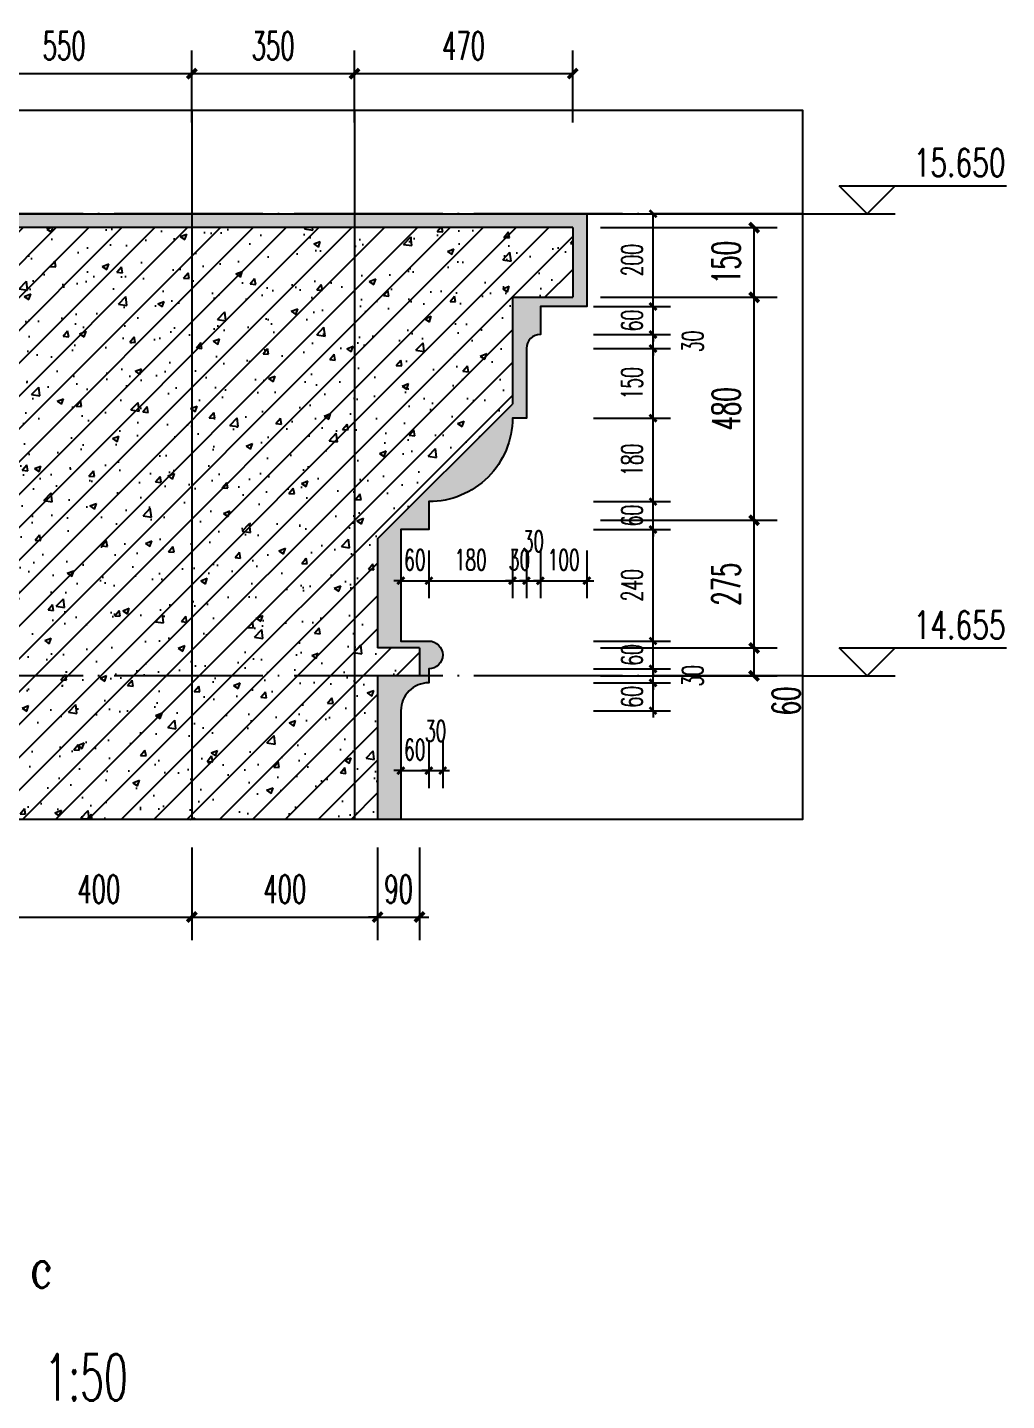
# Model space of a CAD drawing. Extents: x 0 to 125661, y -104936 to 8656.
# Drawn here: x 101265 to 103373, y -84038 to -81082 of the extents above; entities that cross this region are included whole.
import ezdxf

# ---------------------------------------------------------------- set-up
doc = ezdxf.new("R2010")
doc.units = 0
doc.header["$LTSCALE"] = 800
doc.header["$MEASUREMENT"] = 0
doc.linetypes.add('DOTE', pattern=[2.42, 2, -0.2, 0.02, -0.2])
doc.layers.get('0').update_dxf_attribs({"linetype": 'CONTINUOUS'})
doc.layers.get('Defpoints').update_dxf_attribs({"color": 1, "linetype": 'CONTINUOUS'})
for name, color, linetype in [('A-立面看线', 117, 'CONTINUOUS'), ('A-装饰构件', 197, 'CONTINUOUS'), ('DIM_ELEV', 3, 'CONTINUOUS'), ('DOTE', 28, 'CONTINUOUS'), ('PUB_DIM', 3, 'CONTINUOUS'), ('PUB_HATCH', 8, 'CONTINUOUS'), ('PUB_TEXT', 7, 'CONTINUOUS'), ('WALL', 50, 'CONTINUOUS'), ('装饰尺寸', 201, 'CONTINUOUS')]:
    doc.layers.add(name, color=color, linetype=linetype)
doc.styles.add('_TCH_DIM', font='SIMPLEX', dxfattribs={"bigfont": 'GBCBIG'})
doc.styles.add('_TCH_LABEL', font='COMPLEX', dxfattribs={"bigfont": 'GBCBIG'})
doc.styles.add('DIM_FONT', font='SIMPLEX.shx', dxfattribs={"width": 0.6})
doc.dimstyles.new('DIMN15', dxfattribs={"dimscale": 0.15, "dimtxt": 300, "dimasz": 100, "dimexe": 250, "dimexo": 300, "dimgap": 150, "dimtad": 1, "dimdec": 0, "dimzin": 0, "dimdsep": 46, "dimtxsty": 'DIM_FONT', "dimblk": 'ARCHTICK', "dimcen": 0.09, "dimclrt": 7, "dimazin": 2, "dimtfac": 1, "dimtdec": 0, "dimtix": 1, "dimtmove": 2, "dimatfit": 3, "dimfxl": 0, "dimtolj": 1, "dimtzin": 0, "dimarcsym": 0})
doc.dimstyles.new('DIMN20', dxfattribs={"dimscale": 0.2, "dimtxt": 300, "dimasz": 100, "dimexe": 250, "dimexo": 300, "dimgap": 150, "dimtad": 1, "dimdec": 0, "dimzin": 0, "dimdsep": 46, "dimtxsty": 'DIM_FONT', "dimblk": 'ARCHTICK', "dimcen": 0.09, "dimclrt": 7, "dimazin": 2, "dimtfac": 1, "dimtdec": 0, "dimtix": 1, "dimtmove": 2, "dimatfit": 3, "dimfxl": 0, "dimtolj": 1, "dimtzin": 0, "dimarcsym": 0})

# ---------------------------------------------------------------- blocks, each defined once
blk = doc.blocks.new('_ArchTick')
at = {"color": 0, "linetype": 'ByBlock', "const_width": 0.4}
blk.add_lwpolyline([(-0.5, -0.5), (0.5, 0.5)], dxfattribs=at)
blk = doc.blocks.new('*D1331')
at = {"layer": 'Defpoints', "color": 0}
for p in [(102128.9, -82571.6), (102158.9, -82571.6), (102158.9, -82681.9)]:
    blk.add_point(p, dxfattribs=at)
at = {"layer": '装饰尺寸', "color": 0, "lineweight": -2}
for p, q in [((102128.9, -82616.6), (102128.9, -82719.4)), ((102158.9, -82616.6), (102158.9, -82719.4)), ((102128.9, -82681.9), (102113.9, -82681.9)), ((102128.9, -82681.9), (102158.9, -82681.9)), ((102158.9, -82681.9), (102173.9, -82681.9))]:
    blk.add_line(p, q, dxfattribs=at)
at = {"layer": '装饰尺寸', "color": 0, "lineweight": -2, "xscale": 15, "yscale": 15, "zscale": 15}
blk.add_blockref('_ArchTick', (102128.9, -82681.9), dxfattribs=at)
at = {"layer": '装饰尺寸', "color": 0, "lineweight": -2, "xscale": 15, "yscale": 15, "zscale": 15, "rotation": 180}
blk.add_blockref('_ArchTick', (102158.9, -82681.9), dxfattribs=at)
at = {"layer": '装饰尺寸', "color": 7, "insert": (102143.9, -82596.8), "char_height": 45, "attachment_point": 5, "style": 'DIM_FONT'}
blk.add_mtext('\\A1;30', dxfattribs=at)
blk = doc.blocks.new('*D1332')
at = {"layer": 'Defpoints', "color": 0}
for p in [(102068.9, -82571.6), (102128.9, -82571.6), (102128.9, -82681.9)]:
    blk.add_point(p, dxfattribs=at)
at = {"layer": '装饰尺寸', "color": 0, "lineweight": -2}
for p, q in [((102068.9, -82616.6), (102068.9, -82719.4)), ((102128.9, -82616.6), (102128.9, -82719.4)), ((102068.9, -82681.9), (102053.9, -82681.9)), ((102068.9, -82681.9), (102128.9, -82681.9)), ((102128.9, -82681.9), (102143.9, -82681.9))]:
    blk.add_line(p, q, dxfattribs=at)
at = {"layer": '装饰尺寸', "color": 0, "lineweight": -2, "xscale": 15, "yscale": 15, "zscale": 15}
blk.add_blockref('_ArchTick', (102068.9, -82681.9), dxfattribs=at)
at = {"layer": '装饰尺寸', "color": 0, "lineweight": -2, "xscale": 15, "yscale": 15, "zscale": 15, "rotation": 180}
blk.add_blockref('_ArchTick', (102128.9, -82681.9), dxfattribs=at)
at = {"layer": '装饰尺寸', "color": 7, "insert": (102098.9, -82636.9), "char_height": 45, "attachment_point": 5, "style": 'DIM_FONT'}
blk.add_mtext('\\A1;60', dxfattribs=at)
blk = doc.blocks.new('*D1333')
at = {"layer": 'Defpoints', "color": 0}
for p in [(102369.2, -82162.8), (102469.2, -82162.8), (102469.2, -82273.1)]:
    blk.add_point(p, dxfattribs=at)
at = {"layer": '装饰尺寸', "color": 0, "lineweight": -2}
for p, q in [((102369.2, -82207.8), (102369.2, -82310.6)), ((102469.2, -82207.8), (102469.2, -82310.6)), ((102369.2, -82273.1), (102354.2, -82273.1)), ((102369.2, -82273.1), (102469.2, -82273.1)), ((102469.2, -82273.1), (102484.2, -82273.1))]:
    blk.add_line(p, q, dxfattribs=at)
at = {"layer": '装饰尺寸', "color": 0, "lineweight": -2, "xscale": 15, "yscale": 15, "zscale": 15}
blk.add_blockref('_ArchTick', (102369.2, -82273.1), dxfattribs=at)
at = {"layer": '装饰尺寸', "color": 0, "lineweight": -2, "xscale": 15, "yscale": 15, "zscale": 15, "rotation": 180}
blk.add_blockref('_ArchTick', (102469.2, -82273.1), dxfattribs=at)
at = {"layer": '装饰尺寸', "color": 7, "insert": (102419.2, -82228.1), "char_height": 45, "attachment_point": 5, "style": 'DIM_FONT'}
blk.add_mtext('\\A1;100', dxfattribs=at)
blk = doc.blocks.new('*D1334')
at = {"layer": 'Defpoints', "color": 0}
for p in [(102339.2, -82162.8), (102369.2, -82162.8), (102369.2, -82273.1)]:
    blk.add_point(p, dxfattribs=at)
at = {"layer": '装饰尺寸', "color": 0, "lineweight": -2}
for p, q in [((102339.2, -82207.8), (102339.2, -82310.6)), ((102369.2, -82207.8), (102369.2, -82310.6)), ((102339.2, -82273.1), (102324.2, -82273.1)), ((102339.2, -82273.1), (102369.2, -82273.1)), ((102369.2, -82273.1), (102384.2, -82273.1))]:
    blk.add_line(p, q, dxfattribs=at)
at = {"layer": '装饰尺寸', "color": 0, "lineweight": -2, "xscale": 15, "yscale": 15, "zscale": 15}
blk.add_blockref('_ArchTick', (102339.2, -82273.1), dxfattribs=at)
at = {"layer": '装饰尺寸', "color": 0, "lineweight": -2, "xscale": 15, "yscale": 15, "zscale": 15, "rotation": 180}
blk.add_blockref('_ArchTick', (102369.2, -82273.1), dxfattribs=at)
at = {"layer": '装饰尺寸', "color": 7, "insert": (102354.2, -82188), "char_height": 45, "attachment_point": 5, "style": 'DIM_FONT'}
blk.add_mtext('\\A1;30', dxfattribs=at)
blk = doc.blocks.new('*D1335')
at = {"layer": 'Defpoints', "color": 0}
for p in [(102309.2, -82162.8), (102339.2, -82162.8), (102339.2, -82273.1)]:
    blk.add_point(p, dxfattribs=at)
at = {"layer": '装饰尺寸', "color": 0, "lineweight": -2}
for p, q in [((102309.2, -82207.8), (102309.2, -82310.6)), ((102339.2, -82207.8), (102339.2, -82310.6)), ((102309.2, -82273.1), (102294.2, -82273.1)), ((102309.2, -82273.1), (102339.2, -82273.1)), ((102339.2, -82273.1), (102354.2, -82273.1))]:
    blk.add_line(p, q, dxfattribs=at)
at = {"layer": '装饰尺寸', "color": 0, "lineweight": -2, "xscale": 15, "yscale": 15, "zscale": 15}
blk.add_blockref('_ArchTick', (102309.2, -82273.1), dxfattribs=at)
at = {"layer": '装饰尺寸', "color": 0, "lineweight": -2, "xscale": 15, "yscale": 15, "zscale": 15, "rotation": 180}
blk.add_blockref('_ArchTick', (102339.2, -82273.1), dxfattribs=at)
at = {"layer": '装饰尺寸', "color": 7, "insert": (102324.2, -82228.1), "char_height": 45, "attachment_point": 5, "style": 'DIM_FONT'}
blk.add_mtext('\\A1;30', dxfattribs=at)
blk = doc.blocks.new('*D1336')
at = {"layer": 'Defpoints', "color": 0}
for p in [(102129.2, -82162.8), (102309.2, -82162.8), (102309.2, -82273.1)]:
    blk.add_point(p, dxfattribs=at)
at = {"layer": '装饰尺寸', "color": 0, "lineweight": -2}
for p, q in [((102129.2, -82207.8), (102129.2, -82310.6)), ((102309.2, -82207.8), (102309.2, -82310.6)), ((102129.2, -82273.1), (102309.2, -82273.1))]:
    blk.add_line(p, q, dxfattribs=at)
at = {"layer": '装饰尺寸', "color": 0, "lineweight": -2, "xscale": 15, "yscale": 15, "zscale": 15, "rotation": 180}
blk.add_blockref('_ArchTick', (102129.2, -82273.1), dxfattribs=at)
at = {"layer": '装饰尺寸', "color": 0, "lineweight": -2, "xscale": 15, "yscale": 15, "zscale": 15}
blk.add_blockref('_ArchTick', (102309.2, -82273.1), dxfattribs=at)
at = {"layer": '装饰尺寸', "color": 7, "insert": (102219.2, -82228.1), "char_height": 45, "attachment_point": 5, "style": 'DIM_FONT'}
blk.add_mtext('\\A1;180', dxfattribs=at)
blk = doc.blocks.new('*D1337')
at = {"layer": 'Defpoints', "color": 0}
for p in [(102068.9, -82162.8), (102129.2, -82162.8), (102129.2, -82273.1)]:
    blk.add_point(p, dxfattribs=at)
at = {"layer": '装饰尺寸', "color": 0, "lineweight": -2}
for p, q in [((102068.9, -82207.8), (102068.9, -82310.6)), ((102129.2, -82207.8), (102129.2, -82310.6)), ((102068.9, -82273.1), (102053.9, -82273.1)), ((102068.9, -82273.1), (102129.2, -82273.1)), ((102129.2, -82273.1), (102144.2, -82273.1))]:
    blk.add_line(p, q, dxfattribs=at)
at = {"layer": '装饰尺寸', "color": 0, "lineweight": -2, "xscale": 15, "yscale": 15, "zscale": 15}
blk.add_blockref('_ArchTick', (102068.9, -82273.1), dxfattribs=at)
at = {"layer": '装饰尺寸', "color": 0, "lineweight": -2, "xscale": 15, "yscale": 15, "zscale": 15, "rotation": 180}
blk.add_blockref('_ArchTick', (102129.2, -82273.1), dxfattribs=at)
at = {"layer": '装饰尺寸', "color": 7, "insert": (102099.1, -82228.1), "char_height": 45, "attachment_point": 5, "style": 'DIM_FONT'}
blk.add_mtext('\\A1;60', dxfattribs=at)
blk = doc.blocks.new('*D1338')
at = {"layer": 'Defpoints', "color": 0}
for p in [(102438.9, -81482.8), (102611.7, -81482.8), (102438.9, -81682.8)]:
    blk.add_point(p, dxfattribs=at)
at = {"layer": '装饰尺寸', "color": 0, "lineweight": -2}
for p, q in [((102483.9, -81482.8), (102649.2, -81482.8)), ((102611.7, -81682.8), (102611.7, -81482.8)), ((102483.9, -81682.8), (102649.2, -81682.8))]:
    blk.add_line(p, q, dxfattribs=at)
at = {"layer": '装饰尺寸', "color": 0, "lineweight": -2, "xscale": 15, "yscale": 15, "zscale": 15}
for p, rotation in [((102611.7, -81482.8), 90), ((102611.7, -81682.8), 270)]:
    blk.add_blockref('_ArchTick', p, dxfattribs=dict(at, rotation=rotation))
at = {"layer": '装饰尺寸', "color": 7, "insert": (102566.7, -81582.8), "char_height": 45, "attachment_point": 5, "rotation": 90, "style": 'DIM_FONT'}
blk.add_mtext('\\A1;200', dxfattribs=at)
blk = doc.blocks.new('*D1339')
at = {"layer": 'Defpoints', "color": 0}
for p in [(102438.9, -81682.8), (102611.7, -81682.8), (102438.9, -81742.8)]:
    blk.add_point(p, dxfattribs=at)
at = {"layer": '装饰尺寸', "color": 0, "lineweight": -2}
for p, q in [((102483.9, -81682.8), (102649.2, -81682.8)), ((102611.7, -81682.8), (102611.7, -81667.8)), ((102611.7, -81742.8), (102611.7, -81682.8)), ((102483.9, -81742.8), (102649.2, -81742.8)), ((102611.7, -81742.8), (102611.7, -81757.8))]:
    blk.add_line(p, q, dxfattribs=at)
at = {"layer": '装饰尺寸', "color": 0, "lineweight": -2, "xscale": 15, "yscale": 15, "zscale": 15}
for p, rotation in [((102611.7, -81682.8), 270), ((102611.7, -81742.8), 90)]:
    blk.add_blockref('_ArchTick', p, dxfattribs=dict(at, rotation=rotation))
at = {"layer": '装饰尺寸', "color": 7, "insert": (102566.7, -81712.8), "char_height": 45, "attachment_point": 5, "rotation": 90, "style": 'DIM_FONT'}
blk.add_mtext('\\A1;60', dxfattribs=at)
blk = doc.blocks.new('*D1340')
at = {"layer": 'Defpoints', "color": 0}
for p in [(102438.9, -81742.8), (102611.7, -81742.8), (102438.9, -81772.8)]:
    blk.add_point(p, dxfattribs=at)
at = {"layer": '装饰尺寸', "color": 0, "lineweight": -2}
for p, q in [((102611.7, -81742.8), (102611.7, -81727.8)), ((102483.9, -81742.8), (102649.2, -81742.8)), ((102611.7, -81772.8), (102611.7, -81742.8)), ((102483.9, -81772.8), (102649.2, -81772.8)), ((102611.7, -81772.8), (102611.7, -81787.8))]:
    blk.add_line(p, q, dxfattribs=at)
at = {"layer": '装饰尺寸', "color": 0, "lineweight": -2, "xscale": 15, "yscale": 15, "zscale": 15}
for p, rotation in [((102611.7, -81742.8), 270), ((102611.7, -81772.8), 90)]:
    blk.add_blockref('_ArchTick', p, dxfattribs=dict(at, rotation=rotation))
at = {"layer": '装饰尺寸', "color": 7, "insert": (102696.9, -81757.8), "char_height": 45, "attachment_point": 5, "rotation": 90, "style": 'DIM_FONT'}
blk.add_mtext('\\A1;30', dxfattribs=at)
blk = doc.blocks.new('*D1341')
at = {"layer": 'Defpoints', "color": 0}
for p in [(102438.9, -81772.8), (102611.7, -81772.8), (102438.9, -81922.8)]:
    blk.add_point(p, dxfattribs=at)
at = {"layer": '装饰尺寸', "color": 0, "lineweight": -2}
for p, q in [((102483.9, -81772.8), (102649.2, -81772.8)), ((102611.7, -81922.8), (102611.7, -81772.8)), ((102483.9, -81922.8), (102649.2, -81922.8))]:
    blk.add_line(p, q, dxfattribs=at)
at = {"layer": '装饰尺寸', "color": 0, "lineweight": -2, "xscale": 15, "yscale": 15, "zscale": 15}
for p, rotation in [((102611.7, -81772.8), 90), ((102611.7, -81922.8), 270)]:
    blk.add_blockref('_ArchTick', p, dxfattribs=dict(at, rotation=rotation))
at = {"layer": '装饰尺寸', "color": 7, "insert": (102566.7, -81847.8), "char_height": 45, "attachment_point": 5, "rotation": 90, "style": 'DIM_FONT'}
blk.add_mtext('\\A1;150', dxfattribs=at)
blk = doc.blocks.new('*D1342')
at = {"layer": 'Defpoints', "color": 0}
for p in [(102438.9, -81922.8), (102611.7, -81922.8), (102438.9, -82102.8)]:
    blk.add_point(p, dxfattribs=at)
at = {"layer": '装饰尺寸', "color": 0, "lineweight": -2}
for p, q in [((102483.9, -81922.8), (102649.2, -81922.8)), ((102611.7, -82102.8), (102611.7, -81922.8)), ((102483.9, -82102.8), (102649.2, -82102.8))]:
    blk.add_line(p, q, dxfattribs=at)
at = {"layer": '装饰尺寸', "color": 0, "lineweight": -2, "xscale": 15, "yscale": 15, "zscale": 15}
for p, rotation in [((102611.7, -81922.8), 90), ((102611.7, -82102.8), 270)]:
    blk.add_blockref('_ArchTick', p, dxfattribs=dict(at, rotation=rotation))
at = {"layer": '装饰尺寸', "color": 7, "insert": (102566.7, -82012.8), "char_height": 45, "attachment_point": 5, "rotation": 90, "style": 'DIM_FONT'}
blk.add_mtext('\\A1;180', dxfattribs=at)
blk = doc.blocks.new('*D1343')
at = {"layer": 'Defpoints', "color": 0}
for p in [(102438.9, -82102.8), (102611.7, -82102.8), (102438.9, -82162.8)]:
    blk.add_point(p, dxfattribs=at)
at = {"layer": '装饰尺寸', "color": 0, "lineweight": -2}
for p, q in [((102611.7, -82102.8), (102611.7, -82087.8)), ((102483.9, -82102.8), (102649.2, -82102.8)), ((102611.7, -82162.8), (102611.7, -82102.8)), ((102483.9, -82162.8), (102649.2, -82162.8)), ((102611.7, -82162.8), (102611.7, -82177.8))]:
    blk.add_line(p, q, dxfattribs=at)
at = {"layer": '装饰尺寸', "color": 0, "lineweight": -2, "xscale": 15, "yscale": 15, "zscale": 15}
for p, rotation in [((102611.7, -82102.8), 270), ((102611.7, -82162.8), 90)]:
    blk.add_blockref('_ArchTick', p, dxfattribs=dict(at, rotation=rotation))
at = {"layer": '装饰尺寸', "color": 7, "insert": (102566.7, -82132.8), "char_height": 45, "attachment_point": 5, "rotation": 90, "style": 'DIM_FONT'}
blk.add_mtext('\\A1;60', dxfattribs=at)
blk = doc.blocks.new('*D1344')
at = {"layer": 'Defpoints', "color": 0}
for p in [(102438.9, -82162.8), (102611.7, -82162.8), (102438.9, -82402.8)]:
    blk.add_point(p, dxfattribs=at)
at = {"layer": '装饰尺寸', "color": 0, "lineweight": -2}
for p, q in [((102483.9, -82162.8), (102649.2, -82162.8)), ((102611.7, -82402.8), (102611.7, -82162.8)), ((102483.9, -82402.8), (102649.2, -82402.8))]:
    blk.add_line(p, q, dxfattribs=at)
at = {"layer": '装饰尺寸', "color": 0, "lineweight": -2, "xscale": 15, "yscale": 15, "zscale": 15}
for p, rotation in [((102611.7, -82162.8), 90), ((102611.7, -82402.8), 270)]:
    blk.add_blockref('_ArchTick', p, dxfattribs=dict(at, rotation=rotation))
at = {"layer": '装饰尺寸', "color": 7, "insert": (102566.7, -82282.8), "char_height": 45, "attachment_point": 5, "rotation": 90, "style": 'DIM_FONT'}
blk.add_mtext('\\A1;240', dxfattribs=at)
blk = doc.blocks.new('*D1345')
at = {"layer": 'Defpoints', "color": 0}
for p in [(102438.9, -82402.8), (102611.7, -82402.8), (102438.9, -82462.8)]:
    blk.add_point(p, dxfattribs=at)
at = {"layer": '装饰尺寸', "color": 0, "lineweight": -2}
for p, q in [((102611.7, -82402.8), (102611.7, -82387.8)), ((102483.9, -82402.8), (102649.2, -82402.8)), ((102611.7, -82462.8), (102611.7, -82402.8)), ((102483.9, -82462.8), (102649.2, -82462.8)), ((102611.7, -82462.8), (102611.7, -82477.8))]:
    blk.add_line(p, q, dxfattribs=at)
at = {"layer": '装饰尺寸', "color": 0, "lineweight": -2, "xscale": 15, "yscale": 15, "zscale": 15}
for p, rotation in [((102611.7, -82402.8), 270), ((102611.7, -82462.8), 90)]:
    blk.add_blockref('_ArchTick', p, dxfattribs=dict(at, rotation=rotation))
at = {"layer": '装饰尺寸', "color": 7, "insert": (102566.7, -82432.8), "char_height": 45, "attachment_point": 5, "rotation": 90, "style": 'DIM_FONT'}
blk.add_mtext('\\A1;60', dxfattribs=at)
blk = doc.blocks.new('*D1346')
at = {"layer": 'Defpoints', "color": 0}
for p in [(102438.9, -82462.8), (102611.7, -82462.8), (102438.9, -82492.8)]:
    blk.add_point(p, dxfattribs=at)
at = {"layer": '装饰尺寸', "color": 0, "lineweight": -2}
for p, q in [((102611.7, -82462.8), (102611.7, -82447.8)), ((102483.9, -82462.8), (102649.2, -82462.8)), ((102611.7, -82492.8), (102611.7, -82462.8)), ((102483.9, -82492.8), (102649.2, -82492.8)), ((102611.7, -82492.8), (102611.7, -82507.8))]:
    blk.add_line(p, q, dxfattribs=at)
at = {"layer": '装饰尺寸', "color": 0, "lineweight": -2, "xscale": 15, "yscale": 15, "zscale": 15}
for p, rotation in [((102611.7, -82462.8), 270), ((102611.7, -82492.8), 90)]:
    blk.add_blockref('_ArchTick', p, dxfattribs=dict(at, rotation=rotation))
at = {"layer": '装饰尺寸', "color": 7, "insert": (102696.9, -82477.8), "char_height": 45, "attachment_point": 5, "rotation": 90, "style": 'DIM_FONT'}
blk.add_mtext('\\A1;30', dxfattribs=at)
blk = doc.blocks.new('*D1347')
at = {"layer": 'Defpoints', "color": 0}
for p in [(102438.9, -82492.8), (102611.7, -82492.8), (102438.9, -82552.8)]:
    blk.add_point(p, dxfattribs=at)
at = {"layer": '装饰尺寸', "color": 0, "lineweight": -2}
for p, q in [((102611.7, -82492.8), (102611.7, -82477.8)), ((102483.9, -82492.8), (102649.2, -82492.8)), ((102611.7, -82552.8), (102611.7, -82492.8)), ((102483.9, -82552.8), (102649.2, -82552.8)), ((102611.7, -82552.8), (102611.7, -82567.8))]:
    blk.add_line(p, q, dxfattribs=at)
at = {"layer": '装饰尺寸', "color": 0, "lineweight": -2, "xscale": 15, "yscale": 15, "zscale": 15}
for p, rotation in [((102611.7, -82492.8), 270), ((102611.7, -82552.8), 90)]:
    blk.add_blockref('_ArchTick', p, dxfattribs=dict(at, rotation=rotation))
at = {"layer": '装饰尺寸', "color": 7, "insert": (102566.7, -82522.8), "char_height": 45, "attachment_point": 5, "rotation": 90, "style": 'DIM_FONT'}
blk.add_mtext('\\A1;60', dxfattribs=at)
blk = doc.blocks.new('*D1348')
at = {"layer": 'Defpoints', "color": 0}
for p in [(102438.9, -81512.8), (102829.3, -81512.8), (102438.9, -81662.8)]:
    blk.add_point(p, dxfattribs=at)
at = {"layer": 'PUB_DIM', "color": 0, "lineweight": -2}
for p, q in [((102498.9, -81512.8), (102879.3, -81512.8)), ((102829.3, -81662.8), (102829.3, -81512.8)), ((102498.9, -81662.8), (102879.3, -81662.8))]:
    blk.add_line(p, q, dxfattribs=at)
at = {"layer": 'PUB_DIM', "color": 0, "lineweight": -2, "xscale": 20, "yscale": 20, "zscale": 20}
for p, rotation in [((102829.3, -81512.8), 90), ((102829.3, -81662.8), 270)]:
    blk.add_blockref('_ArchTick', p, dxfattribs=dict(at, rotation=rotation))
at = {"layer": 'PUB_DIM', "color": 7, "insert": (102769.3, -81587.8), "char_height": 60, "attachment_point": 5, "rotation": 90, "style": 'DIM_FONT'}
blk.add_mtext('\\A1;150', dxfattribs=at)
blk = doc.blocks.new('*D1349')
at = {"layer": 'Defpoints', "color": 0}
for p in [(102438.9, -81662.8), (102829.3, -81662.8), (102438.9, -82142.8)]:
    blk.add_point(p, dxfattribs=at)
at = {"layer": 'PUB_DIM', "color": 0, "lineweight": -2}
for p, q in [((102498.9, -81662.8), (102879.3, -81662.8)), ((102829.3, -82142.8), (102829.3, -81662.8)), ((102498.9, -82142.8), (102879.3, -82142.8))]:
    blk.add_line(p, q, dxfattribs=at)
at = {"layer": 'PUB_DIM', "color": 0, "lineweight": -2, "xscale": 20, "yscale": 20, "zscale": 20}
for p, rotation in [((102829.3, -81662.8), 90), ((102829.3, -82142.8), 270)]:
    blk.add_blockref('_ArchTick', p, dxfattribs=dict(at, rotation=rotation))
at = {"layer": 'PUB_DIM', "color": 7, "insert": (102769.3, -81902.8), "char_height": 60, "attachment_point": 5, "rotation": 90, "style": 'DIM_FONT'}
blk.add_mtext('\\A1;480', dxfattribs=at)
blk = doc.blocks.new('*D1350')
at = {"layer": 'Defpoints', "color": 0}
for p in [(102438.9, -82142.8), (102829.3, -82142.8), (102438.9, -82417.8)]:
    blk.add_point(p, dxfattribs=at)
at = {"layer": 'PUB_DIM', "color": 0, "lineweight": -2}
for p, q in [((102498.9, -82142.8), (102879.3, -82142.8)), ((102829.3, -82417.8), (102829.3, -82142.8)), ((102498.9, -82417.8), (102879.3, -82417.8))]:
    blk.add_line(p, q, dxfattribs=at)
at = {"layer": 'PUB_DIM', "color": 0, "lineweight": -2, "xscale": 20, "yscale": 20, "zscale": 20}
for p, rotation in [((102829.3, -82142.8), 90), ((102829.3, -82417.8), 270)]:
    blk.add_blockref('_ArchTick', p, dxfattribs=dict(at, rotation=rotation))
at = {"layer": 'PUB_DIM', "color": 7, "insert": (102769.3, -82280.3), "char_height": 60, "attachment_point": 5, "rotation": 90, "style": 'DIM_FONT'}
blk.add_mtext('\\A1;275', dxfattribs=at)
blk = doc.blocks.new('*D1351')
at = {"layer": 'Defpoints', "color": 0}
for p in [(102438.9, -82417.8), (102829.3, -82417.8), (102438.9, -82477.8)]:
    blk.add_point(p, dxfattribs=at)
at = {"layer": 'PUB_DIM', "color": 0, "lineweight": -2}
for p, q in [((102498.9, -82417.8), (102879.3, -82417.8)), ((102829.3, -82477.8), (102829.3, -82417.8)), ((102498.9, -82477.8), (102879.3, -82477.8))]:
    blk.add_line(p, q, dxfattribs=at)
at = {"layer": 'PUB_DIM', "color": 0, "lineweight": -2, "xscale": 20, "yscale": 20, "zscale": 20}
for p, rotation in [((102829.3, -82417.8), 90), ((102829.3, -82477.8), 270)]:
    blk.add_blockref('_ArchTick', p, dxfattribs=dict(at, rotation=rotation))
at = {"layer": 'PUB_DIM', "color": 7, "insert": (102898.3, -82531.8), "char_height": 60, "attachment_point": 5, "rotation": 90, "style": 'DIM_FONT'}
blk.add_mtext('\\A1;60', dxfattribs=at)
blk = doc.blocks.new('*D1357')
at = {"layer": 'Defpoints', "color": 0}
for p in [(101218.9, -82787.2), (101618.9, -82787.2), (101618.9, -82997.1)]:
    blk.add_point(p, dxfattribs=at)
at = {"layer": 'PUB_DIM', "color": 0, "lineweight": -2}
for p, q in [((101218.9, -82847.2), (101218.9, -83047.1)), ((101618.9, -82847.2), (101618.9, -83047.1)), ((101218.9, -82997.1), (101618.9, -82997.1))]:
    blk.add_line(p, q, dxfattribs=at)
at = {"layer": 'PUB_DIM', "color": 0, "lineweight": -2, "xscale": 20, "yscale": 20, "zscale": 20, "rotation": 180}
blk.add_blockref('_ArchTick', (101218.9, -82997.1), dxfattribs=at)
at = {"layer": 'PUB_DIM', "color": 0, "lineweight": -2, "xscale": 20, "yscale": 20, "zscale": 20}
blk.add_blockref('_ArchTick', (101618.9, -82997.1), dxfattribs=at)
at = {"layer": 'PUB_DIM', "color": 7, "insert": (101418.9, -82937.1), "char_height": 60, "attachment_point": 5, "style": 'DIM_FONT'}
blk.add_mtext('\\A1;400', dxfattribs=at)
blk = doc.blocks.new('*D1358')
at = {"layer": 'Defpoints', "color": 0}
for p in [(101618.9, -82787.2), (102018.9, -82787.2), (102018.9, -82997.1)]:
    blk.add_point(p, dxfattribs=at)
at = {"layer": 'PUB_DIM', "color": 0, "lineweight": -2}
for p, q in [((101618.9, -82847.2), (101618.9, -83047.1)), ((102018.9, -82847.2), (102018.9, -83047.1)), ((101618.9, -82997.1), (102018.9, -82997.1))]:
    blk.add_line(p, q, dxfattribs=at)
at = {"layer": 'PUB_DIM', "color": 0, "lineweight": -2, "xscale": 20, "yscale": 20, "zscale": 20, "rotation": 180}
blk.add_blockref('_ArchTick', (101618.9, -82997.1), dxfattribs=at)
at = {"layer": 'PUB_DIM', "color": 0, "lineweight": -2, "xscale": 20, "yscale": 20, "zscale": 20}
blk.add_blockref('_ArchTick', (102018.9, -82997.1), dxfattribs=at)
at = {"layer": 'PUB_DIM', "color": 7, "insert": (101818.9, -82937.1), "char_height": 60, "attachment_point": 5, "style": 'DIM_FONT'}
blk.add_mtext('\\A1;400', dxfattribs=at)
blk = doc.blocks.new('*D1359')
at = {"layer": 'Defpoints', "color": 0}
for p in [(102018.9, -82787.2), (102108.9, -82787.2), (102108.9, -82997.1)]:
    blk.add_point(p, dxfattribs=at)
at = {"layer": 'PUB_DIM', "color": 0, "lineweight": -2}
for p, q in [((102018.9, -82847.2), (102018.9, -83047.1)), ((102108.9, -82847.2), (102108.9, -83047.1)), ((102018.9, -82997.1), (101998.9, -82997.1)), ((102018.9, -82997.1), (102108.9, -82997.1)), ((102108.9, -82997.1), (102128.9, -82997.1))]:
    blk.add_line(p, q, dxfattribs=at)
at = {"layer": 'PUB_DIM', "color": 0, "lineweight": -2, "xscale": 20, "yscale": 20, "zscale": 20}
blk.add_blockref('_ArchTick', (102018.9, -82997.1), dxfattribs=at)
at = {"layer": 'PUB_DIM', "color": 0, "lineweight": -2, "xscale": 20, "yscale": 20, "zscale": 20, "rotation": 180}
blk.add_blockref('_ArchTick', (102108.9, -82997.1), dxfattribs=at)
at = {"layer": 'PUB_DIM', "color": 7, "insert": (102063.9, -82937.1), "char_height": 60, "attachment_point": 5, "style": 'DIM_FONT'}
blk.add_mtext('\\A1;90', dxfattribs=at)
blk = doc.blocks.new('*D1363')
at = {"layer": 'Defpoints', "color": 0}
for p in [(101618.9, -81181.2), (101068.9, -81346.2), (101618.9, -81346.2)]:
    blk.add_point(p, dxfattribs=at)
at = {"layer": 'PUB_DIM', "color": 0, "lineweight": -2}
for p, q in [((101068.9, -81286.2), (101068.9, -81131.2)), ((101618.9, -81286.2), (101618.9, -81131.2)), ((101068.9, -81181.2), (101618.9, -81181.2))]:
    blk.add_line(p, q, dxfattribs=at)
at = {"layer": 'PUB_DIM', "color": 0, "lineweight": -2, "xscale": 20, "yscale": 20, "zscale": 20, "rotation": 180}
blk.add_blockref('_ArchTick', (101068.9, -81181.2), dxfattribs=at)
at = {"layer": 'PUB_DIM', "color": 0, "lineweight": -2, "xscale": 20, "yscale": 20, "zscale": 20}
blk.add_blockref('_ArchTick', (101618.9, -81181.2), dxfattribs=at)
at = {"layer": 'PUB_DIM', "color": 7, "insert": (101343.9, -81121.2), "char_height": 60, "attachment_point": 5, "style": 'DIM_FONT'}
blk.add_mtext('\\A1;550', dxfattribs=at)
blk = doc.blocks.new('*D1364')
at = {"layer": 'Defpoints', "color": 0}
for p in [(101968.9, -81181.2), (101618.9, -81346.2), (101968.9, -81346.2)]:
    blk.add_point(p, dxfattribs=at)
at = {"layer": 'PUB_DIM', "color": 0, "lineweight": -2}
for p, q in [((101618.9, -81286.2), (101618.9, -81131.2)), ((101968.9, -81286.2), (101968.9, -81131.2)), ((101618.9, -81181.2), (101968.9, -81181.2))]:
    blk.add_line(p, q, dxfattribs=at)
at = {"layer": 'PUB_DIM', "color": 0, "lineweight": -2, "xscale": 20, "yscale": 20, "zscale": 20, "rotation": 180}
blk.add_blockref('_ArchTick', (101618.9, -81181.2), dxfattribs=at)
at = {"layer": 'PUB_DIM', "color": 0, "lineweight": -2, "xscale": 20, "yscale": 20, "zscale": 20}
blk.add_blockref('_ArchTick', (101968.9, -81181.2), dxfattribs=at)
at = {"layer": 'PUB_DIM', "color": 7, "insert": (101793.9, -81121.2), "char_height": 60, "attachment_point": 5, "style": 'DIM_FONT'}
blk.add_mtext('\\A1;350', dxfattribs=at)
blk = doc.blocks.new('*D1365')
at = {"layer": 'Defpoints', "color": 0}
for p in [(102438.9, -81181.2), (101968.9, -81346.2), (102438.9, -81346.2)]:
    blk.add_point(p, dxfattribs=at)
at = {"layer": 'PUB_DIM', "color": 0, "lineweight": -2}
for p, q in [((101968.9, -81286.2), (101968.9, -81131.2)), ((102438.9, -81286.2), (102438.9, -81131.2)), ((101968.9, -81181.2), (102438.9, -81181.2))]:
    blk.add_line(p, q, dxfattribs=at)
at = {"layer": 'PUB_DIM', "color": 0, "lineweight": -2, "xscale": 20, "yscale": 20, "zscale": 20, "rotation": 180}
blk.add_blockref('_ArchTick', (101968.9, -81181.2), dxfattribs=at)
at = {"layer": 'PUB_DIM', "color": 0, "lineweight": -2, "xscale": 20, "yscale": 20, "zscale": 20}
blk.add_blockref('_ArchTick', (102438.9, -81181.2), dxfattribs=at)
at = {"layer": 'PUB_DIM', "color": 7, "insert": (102203.9, -81121.2), "char_height": 60, "attachment_point": 5, "style": 'DIM_FONT'}
blk.add_mtext('\\A1;470', dxfattribs=at)

msp = doc.modelspace()

# ---------------------------------------------------------------- hatches: boundary and pattern name
at = {"layer": 'PUB_HATCH'}
h = msp.add_hatch(dxfattribs=at)
h.set_pattern_fill('HEX', color=256, scale=10, style=0)
h.set_pattern_definition([(0, (99668.55, -82787.16), (0, 16.49778), [9.525, -19.05]), (120, (99668.55, -82787.16), (-14.2875, -8.24889), [9.525, -19.05]), (60, (99678.076, -82787.16), (-14.2875, 8.24889), [9.525, -19.05])])
h.paths.add_polyline_path([(102109.2, -82092.8), (102059.2, -82142.8), (102109.2, -82142.8)], flags=17)
h.paths.add_polyline_path([(101128.6, -82092.8), (101128.6, -82142.8), (101178.6, -82142.8)], flags=16)
edge = h.paths.add_edge_path()
edge.add_line((101068.9, -82033.1), (101068.9, -82098.4))
edge.add_arc((101108.6, -81922.8), 180, 257.2728, 270)
edge.add_line((101108.6, -82102.8), (101108.6, -82162.8))
edge.add_line((101108.6, -82162.8), (101168.9, -82162.8))
edge.add_line((101168.9, -82162.8), (101168.9, -82402.8))
edge.add_line((101168.9, -82402.8), (101108.9, -82402.8))
edge.add_arc((101108.9, -82432.8), 30, 90, 270)
edge.add_line((101108.9, -82462.8), (101108.9, -82492.8))
edge.add_arc((101108.9, -82552.8), 60, 0, 90, ccw=False)
edge.add_line((101168.9, -82552.8), (101168.9, -82787.2))
edge.add_line((101168.9, -82787.2), (101218.9, -82787.2))
edge.add_line((101218.9, -82787.2), (101218.9, -82477.8))
edge.add_line((101218.9, -82477.8), (101128.9, -82477.8))
edge.add_line((101128.9, -82477.8), (101128.9, -82417.8))
edge.add_line((101128.9, -82417.8), (101218.9, -82417.8))
edge.add_line((101218.9, -82417.8), (101218.9, -82183.1))
edge.add_line((101218.9, -82183.1), (101178.6, -82142.8))
edge.add_line((101178.6, -82142.8), (101128.6, -82142.8))
edge.add_line((101128.6, -82142.8), (101128.6, -82092.8))
edge.add_line((101128.6, -82092.8), (101068.9, -82033.1))
edge = h.paths.add_edge_path()
edge.add_line((101068.9, -81482.8), (101068.9, -81512.8))
edge.add_line((101068.9, -81512.8), (102438.9, -81512.8))
edge.add_line((102438.9, -81512.8), (102438.9, -81662.8))
edge.add_line((102438.9, -81662.8), (102309.2, -81662.8))
edge.add_line((102309.2, -81662.8), (102309.2, -81892.8))
edge.add_line((102309.2, -81892.8), (102109.2, -82092.8))
edge.add_line((102109.2, -82092.8), (102109.2, -82142.8))
edge.add_line((102109.2, -82142.8), (102059.2, -82142.8))
edge.add_line((102059.2, -82142.8), (102018.9, -82183.1))
edge.add_line((102018.9, -82183.1), (102018.9, -82417.8))
edge.add_line((102018.9, -82417.8), (102108.9, -82417.8))
edge.add_line((102108.9, -82417.8), (102108.9, -82477.8))
edge.add_line((102108.9, -82477.8), (102018.9, -82477.8))
edge.add_line((102018.9, -82477.8), (102018.9, -82787.2))
edge.add_line((102018.9, -82787.2), (102068.9, -82787.2))
edge.add_line((102068.9, -82787.2), (102068.9, -82552.8))
edge.add_arc((102128.9, -82552.8), 60, 90, 180, ccw=False)
edge.add_line((102128.9, -82492.8), (102128.9, -82462.8))
edge.add_arc((102128.9, -82432.8), 30, 270, 450)
edge.add_line((102128.9, -82402.8), (102068.9, -82402.8))
edge.add_line((102068.9, -82402.8), (102068.9, -82162.8))
edge.add_line((102068.9, -82162.8), (102129.2, -82162.8))
edge.add_line((102129.2, -82162.8), (102129.2, -82102.8))
edge.add_arc((102129.2, -81922.8), 180, 270, 360)
edge.add_line((102309.2, -81922.8), (102339.2, -81922.8))
edge.add_line((102339.2, -81922.8), (102339.2, -81772.8))
edge.add_arc((102369.2, -81772.8), 30, 89.9997, 180, ccw=False)
edge.add_line((102369.2, -81742.8), (102369.2, -81682.8))
edge.add_line((102369.2, -81682.8), (102469.2, -81682.8))
edge.add_line((102469.2, -81682.8), (102469.2, -81482.8))
edge.add_line((102469.2, -81482.8), (101068.9, -81482.8))
h = msp.add_hatch(dxfattribs=at)
h.set_pattern_fill('钢筋混凝土', color=256, scale=20, style=0)
h.set_pattern_definition([(45, (99698.895, -82787.16), (-35.3553, 35.3553), []), (50, (99698.9, -82787.16), (143.452, -12.5504), [15, -165]), (355, (99698.9, -82787.16), (-27.75, 150.4384), [12, -132]), (100.4514, (99710.85, -82788.2), (115.702, 137.888), [12.748, -140.2284]), (46.184, (99698.9, -82747.16), (213.448, -33.104), [22.5, -247.5]), (96.6356, (99716.68, -82749.92), (186.933, 194.824), [19.122, -210.343]), (351.184, (99698.9, -82747.16), (186.932, 194.824), [18, -198]), (21, (99718.9, -82757.16), (119.3814, -80.524), [15, -165]), (326, (99718.9, -82757.16), (48.663, 145.03), [12, -132]), (71.4514, (99728.84, -82763.87), (168.0445, 64.506), [12.748, -140.2284]), (37.5, (99698.895, -82787.16), (2.432, 66.5788), [0, -130.4, 0, -134, 0, -132.5]), (7.5, (99698.895, -82787.16), (52.6139, 78.8823), [0, -76.4, 0, -127.4, 0, -50.5]), (327.5, (99654.295, -82787.16), (106.7645, -4.511), [0, -50, 0, -156, 0, -207]), (317.5, (99634.295, -82787.16), (116.6372, 20.021), [0, -65, 0, -103.6, 0, -147])])
h.paths.add_polyline_path([(102059.2, -82142.8), (102018.9, -82142.8), (102018.9, -82183.1)], flags=16)
h.paths.add_polyline_path([(101218.9, -82142.8), (101178.6, -82142.8), (101218.9, -82183.1)], flags=17)
h.paths.add_polyline_path([(101068.9, -81512.8), (101068.9, -82033.1), (101178.6, -82142.8), (101218.9, -82142.8), (101218.9, -82417.8), (101128.9, -82417.8), (101128.9, -82477.8), (101218.9, -82477.8), (101218.9, -82787.2), (102018.9, -82787.2), (102018.9, -82477.8), (102108.9, -82477.8), (102108.9, -82417.8), (102018.9, -82417.8), (102018.9, -82142.8), (102059.2, -82142.8), (102309.2, -81892.8), (102309.2, -81662.8), (102438.9, -81662.8), (102438.9, -81512.8)])

# ---------------------------------------------------------------- linework, layer by layer
at = {"layer": 'A-立面看线'}
msp.add_line((102469.2, -81482.8), (102933.5, -81482.8), dxfattribs=at)
at = {"layer": 'A-装饰构件', "color": 0}
msp.add_lwpolyline([(101068.9, -81482.8), (102469.2, -81482.8), (102469.2, -81682.8), (102369.2, -81682.8), (102369.2, -81742.8, 0.414215), (102339.2, -81772.8), (102339.2, -81922.8), (102309.2, -81922.8, -0.414214), (102129.2, -82102.8), (102129.2, -82162.8), (102068.9, -82162.8), (102068.9, -82402.8), (102128.9, -82402.8, -1), (102128.9, -82462.8), (102128.9, -82492.8, 0.414214), (102068.9, -82552.8), (102068.9, -82787.2)], format="xyb", dxfattribs=at)
at = {"layer": 'Defpoints', "color": 6}
msp.add_lwpolyline([(99204.3, -81259.7), (102933.5, -81259.7), (102933.5, -82787.2), (99204.3, -82787.2)], close=True, dxfattribs=at)
at = {"layer": 'DIM_ELEV'}
for p, q in [((103072.7, -81482.8), (103012.7, -81422.8)), ((103012.7, -81422.8), (103372.7, -81422.8)), ((103072.7, -81482.8), (103132.7, -81422.8)), ((102933.5, -81482.8), (103132.7, -81482.8)), ((103072.7, -82477.8), (103012.7, -82417.8)), ((103012.7, -82417.8), (103372.7, -82417.8)), ((103072.7, -82477.8), (103132.7, -82417.8)), ((102933.5, -82477.8), (103132.7, -82477.8))]:
    msp.add_line(p, q, dxfattribs=at)
at = {"layer": 'DOTE', "linetype": 'DOTE'}
for p, q in [((101618.9, -81259.7), (101618.9, -82787.2)), ((101968.9, -81259.7), (101968.9, -82787.2))]:
    msp.add_line(p, q, dxfattribs=at)
at = {"layer": 'DOTE', "linetype": 'DOTE', "ltscale": 0.2}
for p, q in [((102933.5, -81482.8), (99204.3, -81482.8)), ((102933.5, -82477.8), (99204.3, -82477.8))]:
    msp.add_line(p, q, dxfattribs=at)
at = {"layer": 'WALL'}
for p, q in [((102438.9, -81512.8), (101068.9, -81512.8)), ((102438.9, -81512.8), (102438.9, -81662.8)), ((102309.2, -81662.8), (102438.9, -81662.8)), ((102309.2, -81662.8), (102309.2, -81892.8)), ((102018.9, -82183.1), (102309.2, -81892.8)), ((102018.9, -82183.1), (102018.9, -82417.8)), ((102108.9, -82417.8), (102018.9, -82417.8)), ((102108.9, -82417.8), (102108.9, -82477.8)), ((102018.9, -82477.8), (102018.9, -82787.2)), ((102108.9, -82477.8), (102018.9, -82477.8))]:
    msp.add_line(p, q, dxfattribs=at)

# ---------------------------------------------------------------- texts
at = {"layer": 'PUB_TEXT'}
for s, height, style, width, p in [('15.650', 59.5, '_TCH_DIM', 0.705882, (103172.7, -81402.8)), ('14.655', 59.5, '_TCH_DIM', 0.705882, (103172.7, -82397.8)), ('c', 85, '_TCH_LABEL', 0.705882, (101270.3, -83795.4)), ('1:50', 100, 'DIM_FONT', 0.6, (101301.1, -84038.1))]:
    msp.add_text(s, height=height, dxfattribs=dict(at, style=style, width=width)).set_placement(p)

# ---------------------------------------------------------------- dimensions: what is measured, and where the dimension line sits
at = {"layer": 'PUB_DIM'}
for p1, p2, distance, picture, middle in [((101068.9, -81346.2), (101618.9, -81346.2), 165, '*D1363', (101343.9, -81121.2)), ((101618.9, -81346.2), (101968.9, -81346.2), 165, '*D1364', (101793.9, -81121.2)), ((101968.9, -81346.2), (102438.9, -81346.2), 165, '*D1365', (102203.9, -81121.2)), ((102438.9, -81662.8), (102438.9, -81512.8), -390.4, '*D1348', (102769.3, -81587.8)), ((102438.9, -82142.8), (102438.9, -81662.8), -390.4, '*D1349', (102769.3, -81902.8)), ((102438.9, -82417.8), (102438.9, -82142.8), -390.4, '*D1350', (102769.3, -82280.3)), ((101218.9, -82787.2), (101618.9, -82787.2), -210, '*D1357', (101418.9, -82937.1)), ((101618.9, -82787.2), (102018.9, -82787.2), -210, '*D1358', (101818.9, -82937.1)), ((102018.9, -82787.2), (102108.9, -82787.2), -210, '*D1359', (102063.9, -82937.1))]:
    dim = msp.add_aligned_dim(p1=p1, p2=p2, distance=distance, dimstyle='DIMN20', dxfattribs=at)
    dim.commit()
    dim.dimension.update_dxf_attribs({"geometry": picture, "text_midpoint": middle})
dim = msp.add_linear_dim(base=(102829.3, -82417.8), p1=(102438.9, -82477.8), p2=(102438.9, -82417.8), angle=90, dimstyle='DIMN20', dxfattribs=at)
dim.commit()
dim.dimension.update_dxf_attribs({"geometry": '*D1351', "text_midpoint": (102898.3, -82531.8), "dimtype": 161})
at = {"layer": '装饰尺寸'}
for p1, p2, distance, picture, middle in [((102438.9, -81682.8), (102438.9, -81482.8), -172.8, '*D1338', (102566.7, -81582.8)), ((102438.9, -81742.8), (102438.9, -81682.8), -172.8, '*D1339', (102566.7, -81712.8)), ((102438.9, -81922.8), (102438.9, -81772.8), -172.8, '*D1341', (102566.7, -81847.8)), ((102438.9, -82102.8), (102438.9, -81922.8), -172.8, '*D1342', (102566.7, -82012.8)), ((102438.9, -82162.8), (102438.9, -82102.8), -172.8, '*D1343', (102566.7, -82132.8)), ((102438.9, -82402.8), (102438.9, -82162.8), -172.8, '*D1344', (102566.7, -82282.8)), ((102068.9, -82162.8), (102129.2, -82162.8), -110.3, '*D1337', (102099.1, -82228.1)), ((102129.2, -82162.8), (102309.2, -82162.8), -110.3, '*D1336', (102219.2, -82228.1)), ((102309.2, -82162.8), (102339.2, -82162.8), -110.3, '*D1335', (102324.2, -82228.1)), ((102369.2, -82162.8), (102469.2, -82162.8), -110.3, '*D1333', (102419.2, -82228.1)), ((102438.9, -82462.8), (102438.9, -82402.8), -172.8, '*D1345', (102566.7, -82432.8)), ((102438.9, -82552.8), (102438.9, -82492.8), -172.8, '*D1347', (102566.7, -82522.8)), ((102068.9, -82571.6), (102128.9, -82571.6), -110.3, '*D1332', (102098.9, -82636.9))]:
    dim = msp.add_aligned_dim(p1=p1, p2=p2, distance=distance, dimstyle='DIMN15', dxfattribs=at)
    dim.commit()
    dim.dimension.update_dxf_attribs({"geometry": picture, "text_midpoint": middle})
for base, p1, p2, angle, picture, middle in [((102611.7, -81742.8), (102438.9, -81772.8), (102438.9, -81742.8), 90, '*D1340', (102696.9, -81757.8)), ((102369.2, -82273.1), (102339.2, -82162.8), (102369.2, -82162.8), 0, '*D1334', (102354.2, -82188)), ((102611.7, -82462.8), (102438.9, -82492.8), (102438.9, -82462.8), 90, '*D1346', (102696.9, -82477.8)), ((102158.9, -82681.9), (102128.9, -82571.6), (102158.9, -82571.6), 0, '*D1331', (102143.9, -82596.8))]:
    dim = msp.add_linear_dim(base=base, p1=p1, p2=p2, angle=angle, dimstyle='DIMN15', dxfattribs=at)
    dim.commit()
    dim.dimension.update_dxf_attribs({"geometry": picture, "text_midpoint": middle, "dimtype": 161})

doc.saveas('drawing.dxf')
